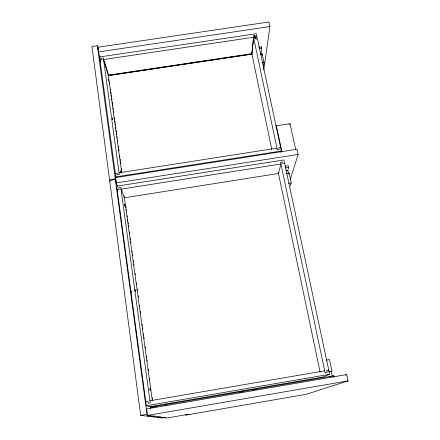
<?xml version="1.0" encoding="UTF-8"?>
<svg xmlns="http://www.w3.org/2000/svg" width="440" height="440" viewBox="0 0 440 440"><rect width="100%" height="100%" fill="white"/><g stroke="black" fill="none" stroke-linecap="round" stroke-linejoin="round"><path stroke-width="0.66" d="M253.517 37.29L103.576 59.543L108.273 75.147L251.812 53.691L253.517 37.29L253.193 35.756L254.942 35.497L255.123 38.346M281.034 152.312L281.358 151.003L257.455 38.819L255.701 39.083L255.376 37.543L253.627 37.802L251.917 54.186L271.827 149.523M254.661 38.132L254.942 35.497M256.795 38.742L257.015 36.773L256.361 33.71L99.583 56.942L115.786 176.864L116.281 178.118M261.168 48.092L261.338 46.778L258.621 47.185M261.338 46.778L261.652 48.252L261.129 52.344L261.52 54.175M261.998 55.33L262.174 53.988L260.145 54.291M263.406 67.001L264.022 62.617L262.174 53.988M263.736 70.109L269.929 26.587L268.917 22L97.812 47.245L98.445 51.942L100.067 57.189M276.117 127.105L276.397 125.791L290.026 123.684L295.763 149.781M289.691 125.004L290.026 123.684M288.437 173.393L287.798 170.423L288.679 167.426L288.321 165.748L284.928 166.281M288.838 174.091L289.135 173.113L286.418 173.541M290.147 179.801L298.117 154.435L296.978 149.254L115.401 177.628L116.116 182.936L117.398 186.126M290.224 186.06L291.236 182.919L289.135 173.113M329.164 371.822L331.947 371.14L329.466 359.579L326.084 360.157M329.665 374.308L323.664 376.877L149.837 406.714L146.339 405.757L116.705 186.17L283.921 159.946L329.665 374.308L146.339 405.757M334.081 377.157L333.795 375.815L332.255 376.431L331.194 371.476M345.389 375.05L346.659 374.577L348.051 380.892L306.262 394.306L188.986 414.552M152.636 416.048C150.288 416.922 142.923 416.279 150.288 415.608M154.913 416.004L151.036 416.631L156.838 417.334L159.115 416.911M148.819 415.41L145.701 415.998L140.674 415.393L109.637 180.422L115.374 179.526L116.397 182.066M160.727 416.911L157.586 417.417L162.371 418L165.545 417.456M145.761 401.473L147.846 401.115L148.137 403.255L150.222 402.897L120.753 187.352L118.85 187.649L119.092 189.426L117.183 189.728L117.695 190.971M149.93 400.757L324.704 370.827M328.774 370.128L326.739 370.475L327.184 372.565L325.144 372.911L280.566 162.267L282.43 161.975L282.799 163.713L284.664 163.422M328.565 371.718L331.947 371.14M150.623 408.32L150.486 407.292L333.795 375.815M152.647 407.275L154 407.044M155.347 406.813L156.701 406.582M165.479 405.07L166.826 404.839M239.751 392.315L241.098 392.084M242.451 391.853L243.799 391.622M252.577 390.115L253.93 389.884M255.282 389.653L256.63 389.417M329.555 376.893L330.902 376.662M346.659 374.577L146.597 408.942L147.477 415.432L166.92 418L188.353 414.299L189.162 414.618L186.307 415.113L185.526 414.849L188.463 414.343M140.674 415.393L147.015 414.299L115.374 179.526M147.477 415.432L348.051 380.892M285.285 167.959L288.679 167.426M285.764 170.742L287.798 170.423M288.525 183.354L291.236 182.919M119.075 172.782L276.947 148.159M280.632 147.587L278.79 147.873L279.153 149.578L277.31 149.864L253.627 37.802M115.786 176.864L281.358 151.003M116.045 180.802L115.297 178.931L109.56 179.828L91.949 46.514L97.345 45.721L98.412 49.209M116.116 182.936L298.117 154.435M259.617 48.554L261.652 48.252M108.603 75.422L251.312 54.093M107.993 75.702L252.555 54.087M262.663 62.821L264.022 62.617M98.445 51.942L269.929 26.587M100.007 60.071L101.788 59.807L101.58 58.24L103.362 57.976L119.312 174.526L117.431 174.823L117.194 173.08L115.313 173.371L116.056 175.274M255.266 37.032L257.015 36.773M150.486 407.292L151.299 407.506L151.124 406.236M109.637 180.422L110.16 181.649M115.401 177.628L115.907 178.904M121.484 189.216L122.216 191.081M131.351 292.364L131.098 291.126M99.781 57.59L100.183 58.883M100.205 60.715L100.612 62.024M104.341 61.237L108.064 73.634M276.397 125.791L281.974 151.938M278.256 172.475L320.133 372.262M251.609 52.701L251.812 53.691M131.241 290.95L131.329 291.445M109.544 82.231L109.824 84.271M110.484 89.04L110.671 90.398M110.957 92.439L111.144 93.803M111.331 95.161L111.518 96.525M111.804 98.566L111.991 99.93M112.272 101.97L112.459 103.334M112.651 104.693L112.838 106.057M113.118 108.097L113.306 109.456M113.592 111.502L113.779 112.86M114.439 117.629L114.626 118.987M114.906 121.028L115.093 122.392M115.286 123.75L115.472 125.114M115.753 127.155L115.94 128.519M116.226 130.559L116.413 131.923M116.6 133.282L116.787 134.645M117.073 136.686L117.26 138.045M117.541 140.091L117.728 141.449M118.388 146.218L118.575 147.576M118.861 149.617L119.047 150.981M119.708 155.744L119.895 157.107M120.175 159.148L120.362 160.512M120.555 161.871L120.742 163.235M121.495 168.68L121.682 170.038M108.136 74.14L121.77 172.86M125.901 206.382L126.082 207.719M126.335 209.539L126.522 210.903M127.177 215.655L127.364 217.014M127.65 219.054L127.837 220.413M128.117 222.453L128.304 223.812M128.491 225.17L128.678 226.529M129.426 231.963L129.613 233.321M130.268 238.079L130.46 239.437M130.741 241.478L130.928 242.836M132.05 250.993L132.237 252.351M132.517 254.386L132.704 255.745M133.359 260.502L133.551 261.861M133.832 263.901L134.019 265.26M135.141 273.411L135.328 274.769M136.455 282.925L136.642 284.284M137.297 289.041L137.484 290.4M138.232 295.834L138.418 297.193M139.546 305.349L139.733 306.708M140.388 311.465L140.575 312.824M142.164 324.374L142.357 325.732M142.637 327.773L142.824 329.131M143.479 333.889L143.666 335.247M143.946 337.282L144.133 338.641M145.261 346.797L145.448 348.156M146.57 356.312L146.757 357.671M147.037 359.706L147.224 361.064M148.352 369.221L148.538 370.579M149.661 378.73L149.847 380.089M152.284 397.76L152.471 399.118M124.163 196.059L152.295 400.345M150.755 406.197L150.942 407.556M150.546 406.164L150.728 407.523M97.345 45.721L115.297 178.931M150.266 390.517L149.941 388.668L150.266 390.517M124.894 205.865L124.57 204.116L124.894 205.865M135.366 291.638L135.042 289.779L135.366 291.638M112.684 119.702L112.338 117.959L112.684 119.702M108.51 80.889L108.169 79.162L108.482 80.927M120.819 170.929L121.121 172.722L120.819 170.929M280.935 164.01L278.471 173.487L124.399 197.78L120.995 189.129L280.935 164.01"/></g></svg>
